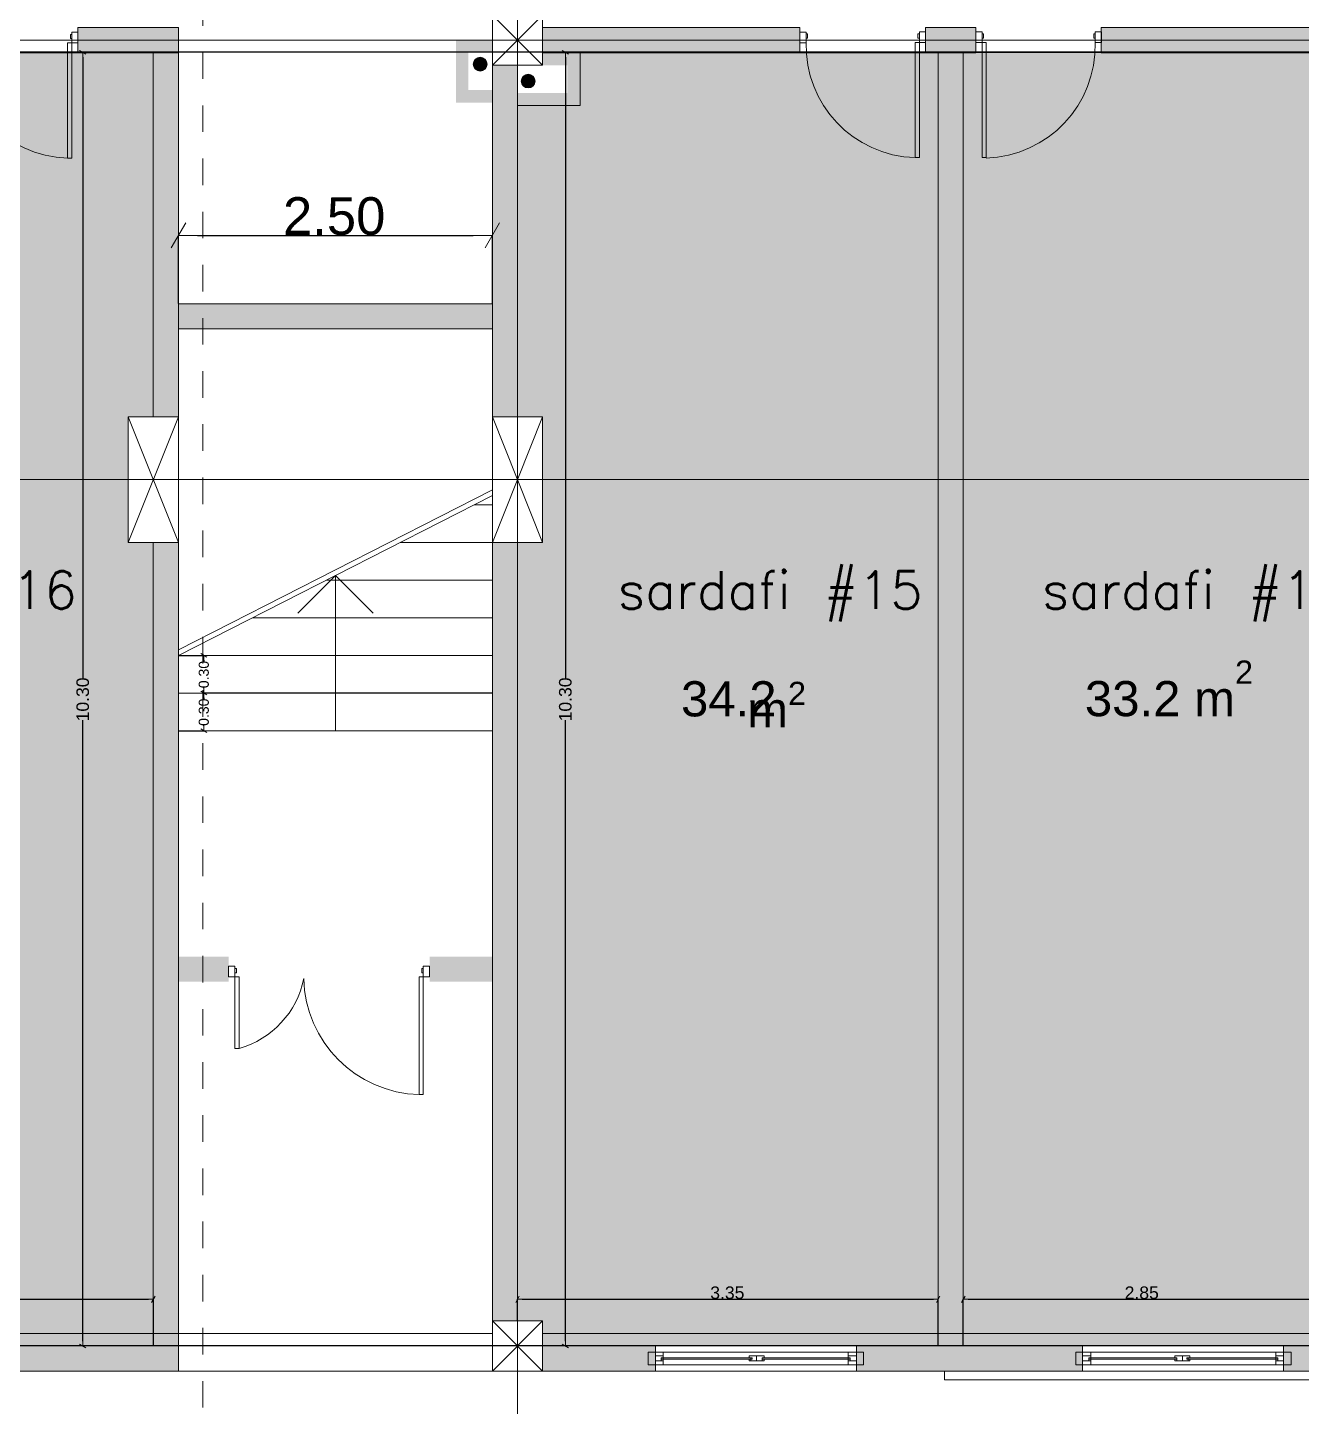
# Model space of a CAD drawing. Header units: millimetres. Extents: x 475616349 to 476941521, y 4620115302 to 4621446928.
# Drawn here: x 476747367 to 476757512, y 4620192890 to 4620203872 of the extents above; entities that cross this region are included whole.
import ezdxf

# ---------------------------------------------------------------- set-up
doc = ezdxf.new("R2010")
doc.units = ezdxf.units.MM
doc.header["$MEASUREMENT"] = 0
doc.linetypes.add('Dashed', pattern=[423.333333, 211.666667, -211.666667])
for name, color, linetype, lineweight in [('2D Drafting - General_Pen_No__1_Pen_No__7', 7, 'Continuous', 0), ('2D Drafting - General_Pen_No__1_Pen_No__7_Pen_No__7', 7, 'Continuous', 0), ('2D Drafting - General_Pen_No__250_Pen_No__7_Pen_No__154', 154, 'Continuous', 0), ('2D Drafting - General_Pen_No__250_Pen_No__7_Pen_No__250', 7, 'Continuous', 0), ('2D Drafting - General_Pen_No__250_Pen_No__7_Pen_No__7', 7, 'Continuous', 0), ('Doors_Pen_No__7_Pen_No__7', 7, 'Continuous', 0), ('Doors_Pen_No__7_Pen_No__7_Pen_No__7', 7, 'Continuous', 0), ('G-Anno-Nplt_Pen_No__4', 7, 'Continuous', 0), ('G-Anno-Nplt_Pen_No__7', 7, 'Continuous', 0), ('G-Anno-Nplt_Pen_No__8', 8, 'Continuous', 0), ('gegmebi_Pen_No__7_Pen_No__7', 7, 'Continuous', 0), ('kar-panjara_Pen_No__7_Pen_No__7_Pen_No__7', 7, 'Continuous', 0), ('New_._Pen_No__4', 7, 'Continuous', 0), ('New_2D Drafting - General_Pen_No__250_Pen_No__7', 7, 'Continuous', 0), ('New_a-iataki_Pen_No__5_Pen_No__5_Pen_No__4', 7, 'Continuous', 0), ('New_reg_nak_Pen_No__7', 7, 'Continuous', 0), ('New_shenobebi_Pen_No__1', 1, 'Continuous', 0), ('New_shenobebi_Pen_No__7', 7, 'Continuous', 0), ('New_Structural - Bearing_Pen_No__250', 7, 'Continuous', 0), ('shaxtebi da milebi_Pen_No__1_Pen_No__1_Pen_No__1', 1, 'Continuous', 0), ('zoma_Pen_No__5_Pen_No__5', 5, 'Continuous', 0)]:
    doc.layers.add(name, color=color, linetype=linetype, lineweight=lineweight)
doc.layers.add('zoma', color=7, linetype='Continuous')
doc.styles.add('GENERATED_STYLE_1', font='arial.ttf')
doc.styles.add('GENERATED_STYLE_2', font='arial.ttf')
doc.dimstyles.new('GENERATED_STYLE__29', dxfattribs={"dimtxt": 80.000001, "dimasz": 38, "dimexe": 0.18, "dimexo": 3, "dimgap": 0.09, "dimtad": 1, "dimlfac": 0.001, "dimzin": 0, "dimdsep": 46, "dimtxsty": 'GENERATED_STYLE_2', "dimblk": 'ARROWHEAD_2', "dimblk1": 'ARROWHEAD_2', "dimblk2": 'ARROWHEAD_2', "dimcen": 0.09, "dimclrd": 142, "dimclre": 142, "dimclrt": 142, "dimadec": 0, "dimazin": 0, "dimtfac": 1, "dimtdec": 4, "dimtmove": 0, "dimatfit": 3, "dimfxl": 1, "dimtolj": 1, "dimtzin": 0, "dimarcsym": 0})
doc.dimstyles.new('GENERATED_STYLE__37', dxfattribs={"dimtxt": 300, "dimasz": 152, "dimexe": 0.18, "dimexo": 3, "dimgap": 0.09, "dimtad": 1, "dimtih": 1, "dimtoh": 1, "dimlfac": 0.001, "dimzin": 0, "dimdsep": 46, "dimtxsty": 'GENERATED_STYLE_2', "dimblk": 'ARROWHEAD_2', "dimblk1": 'ARROWHEAD_2', "dimblk2": 'ARROWHEAD_2', "dimcen": 0.09, "dimclrd": 7, "dimclre": 7, "dimclrt": 7, "dimadec": 0, "dimazin": 0, "dimtfac": 1, "dimtdec": 4, "dimtmove": 0, "dimatfit": 3, "dimfxl": 1, "dimtolj": 1, "dimtzin": 0, "dimarcsym": 0})
doc.dimstyles.new('GENERATED_STYLE__39', dxfattribs={"dimtxt": 100, "dimasz": 38, "dimexe": 0.18, "dimexo": 3, "dimgap": 0.09, "dimtad": 1, "dimtih": 1, "dimtoh": 1, "dimlfac": 0.001, "dimzin": 0, "dimdsep": 46, "dimtxsty": 'GENERATED_STYLE_2', "dimblk": 'ARROWHEAD_2', "dimblk1": 'ARROWHEAD_2', "dimblk2": 'ARROWHEAD_2', "dimcen": 0.09, "dimclrd": 7, "dimclre": 7, "dimclrt": 7, "dimadec": 0, "dimazin": 0, "dimtfac": 1, "dimtdec": 4, "dimtmove": 0, "dimatfit": 3, "dimfxl": 1, "dimtolj": 1, "dimtzin": 0, "dimarcsym": 0})
doc.dimstyles.new('GENERATED_STYLE__40', dxfattribs={"dimtxt": 100, "dimasz": 38, "dimexe": 0.18, "dimexo": 3, "dimgap": 0.09, "dimtad": 1, "dimlfac": 0.001, "dimzin": 0, "dimdsep": 46, "dimtxsty": 'GENERATED_STYLE_2', "dimblk": 'ARROWHEAD_2', "dimblk1": 'ARROWHEAD_2', "dimblk2": 'ARROWHEAD_2', "dimcen": 0.09, "dimclrd": 7, "dimclre": 7, "dimclrt": 7, "dimadec": 0, "dimazin": 0, "dimtfac": 1, "dimtdec": 4, "dimtmove": 0, "dimatfit": 3, "dimfxl": 1, "dimtolj": 1, "dimtzin": 0, "dimarcsym": 0})

# ---------------------------------------------------------------- blocks, each defined once
blk = doc.blocks.new('ARROWHEAD_2')
at = {"color": 0, "linetype": 'Continuous', "lineweight": 0}
for p, q in [((0, 0), (-1, 0)), ((-0.378, -0.655), (0.378, 0.655))]:
    blk.add_line(p, q, dxfattribs=at)
blk = doc.blocks.new('*D1173', base_point=(476577134, 4620325126))
at = {"layer": 'Defpoints', "color": 0, "linetype": 'Continuous', "transparency": 16777216}
for p in [(476748771, 4620198572), (476751069, 4620198572), (476748569, 4620198272)]:
    blk.add_point(p, dxfattribs=at)
at = {"layer": 'zoma', "color": 142, "linetype": 'Continuous', "lineweight": -2, "transparency": 16777216}
for p, q in [((476751066, 4620198572), (476748771, 4620198572)), ((476748771, 4620198534), (476748771, 4620198523)), ((476748771, 4620198310), (476748771, 4620198316)), ((476748572, 4620198272), (476748771, 4620198272))]:
    blk.add_line(p, q, dxfattribs=at)
at = {"layer": 'zoma', "color": 142, "linetype": 'Continuous', "lineweight": -2, "transparency": 16777216, "xscale": 38.00000000000001, "yscale": 38.00000000000001, "zscale": 38.00000000000001}
for p, rotation in [((476748771, 4620198572), 90), ((476748771, 4620198272), 270)]:
    blk.add_blockref('ARROWHEAD_2', p, dxfattribs=dict(at, rotation=rotation))
at = {"layer": 'zoma', "color": 142, "linetype": 'Continuous', "lineweight": 0, "transparency": 16777216, "insert": (476748771, 4620198419), "char_height": 80, "attachment_point": 5, "rotation": 90, "style": 'GENERATED_STYLE_2'}
blk.add_mtext('\\A1;0.30', dxfattribs=at)
blk = doc.blocks.new('*D1174', base_point=(476577134, 4620325126))
at = {"layer": 'Defpoints', "color": 0, "linetype": 'Continuous', "transparency": 16777216}
for p in [(476748569, 4620198872), (476748771, 4620198872), (476751069, 4620198572)]:
    blk.add_point(p, dxfattribs=at)
at = {"layer": 'zoma', "color": 142, "linetype": 'Continuous', "lineweight": -2, "transparency": 16777216}
for p, q in [((476748572, 4620198872), (476748771, 4620198872)), ((476748771, 4620198834), (476748771, 4620198823)), ((476748771, 4620198610), (476748771, 4620198616)), ((476751066, 4620198572), (476748771, 4620198572))]:
    blk.add_line(p, q, dxfattribs=at)
at = {"layer": 'zoma', "color": 142, "linetype": 'Continuous', "lineweight": -2, "transparency": 16777216, "xscale": 38.00000000000001, "yscale": 38.00000000000001, "zscale": 38.00000000000001}
for p, rotation in [((476748771, 4620198872), 90), ((476748771, 4620198572), 270)]:
    blk.add_blockref('ARROWHEAD_2', p, dxfattribs=dict(at, rotation=rotation))
at = {"layer": 'zoma', "color": 142, "linetype": 'Continuous', "lineweight": 0, "transparency": 16777216, "insert": (476748771, 4620198719), "char_height": 80, "attachment_point": 5, "rotation": 90, "style": 'GENERATED_STYLE_2'}
blk.add_mtext('\\A1;0.30', dxfattribs=at)
blk = doc.blocks.new('*D1814', base_point=(476577134, 4620325126))
at = {"layer": 'Defpoints', "color": 0, "linetype": 'Continuous', "transparency": 16777216}
for p in [(476751069, 4620202216), (476748569, 4620201672), (476751069, 4620201672)]:
    blk.add_point(p, dxfattribs=at)
at = {"layer": 'zoma', "color": 7, "linetype": 'Continuous', "lineweight": -2, "transparency": 16777216}
for p, q in [((476748569, 4620201675), (476748569, 4620202216)), ((476748721, 4620202216), (476750917, 4620202216)), ((476751069, 4620201675), (476751069, 4620202216))]:
    blk.add_line(p, q, dxfattribs=at)
at = {"layer": 'zoma', "color": 7, "linetype": 'Continuous', "lineweight": -2, "transparency": 16777216, "xscale": 152, "yscale": 152, "zscale": 152, "rotation": 180}
blk.add_blockref('ARROWHEAD_2', (476748569, 4620202216), dxfattribs=at)
at = {"layer": 'zoma', "color": 7, "linetype": 'Continuous', "lineweight": -2, "transparency": 16777216, "xscale": 152, "yscale": 152, "zscale": 152}
blk.add_blockref('ARROWHEAD_2', (476751069, 4620202216), dxfattribs=at)
at = {"layer": 'zoma', "color": 7, "linetype": 'Continuous', "lineweight": 0, "transparency": 16777216, "insert": (476749809, 4620202369), "char_height": 300, "attachment_point": 5, "style": 'GENERATED_STYLE_2'}
blk.add_mtext('\\A1;2.50', dxfattribs=at)
blk = doc.blocks.new('*D1818', base_point=(476577134, 4620325126))
at = {"layer": 'Defpoints', "color": 0, "linetype": 'Continuous', "transparency": 16777216}
for p in [(476748369, 4620193744), (476744469, 4620193572), (476748369, 4620193372)]:
    blk.add_point(p, dxfattribs=at)
at = {"layer": 'zoma', "color": 7, "linetype": 'Continuous', "lineweight": -2, "transparency": 16777216}
for p, q in [((476744469, 4620193575), (476744469, 4620193744)), ((476744507, 4620193744), (476748331, 4620193744)), ((476748369, 4620193375), (476748369, 4620193744))]:
    blk.add_line(p, q, dxfattribs=at)
at = {"layer": 'zoma', "color": 7, "linetype": 'Continuous', "lineweight": -2, "transparency": 16777216, "xscale": 38.00000000000001, "yscale": 38.00000000000001, "zscale": 38.00000000000001, "rotation": 180}
blk.add_blockref('ARROWHEAD_2', (476744469, 4620193744), dxfattribs=at)
at = {"layer": 'zoma', "color": 7, "linetype": 'Continuous', "lineweight": -2, "transparency": 16777216, "xscale": 38.00000000000001, "yscale": 38.00000000000001, "zscale": 38.00000000000001}
blk.add_blockref('ARROWHEAD_2', (476748369, 4620193744), dxfattribs=at)
at = {"layer": 'zoma', "color": 7, "linetype": 'Continuous', "lineweight": 0, "transparency": 16777216, "insert": (476746415, 4620193795), "char_height": 100, "attachment_point": 5, "style": 'GENERATED_STYLE_2'}
blk.add_mtext('\\A1;3.90', dxfattribs=at)
blk = doc.blocks.new('*D1819', base_point=(476577134, 4620325126))
at = {"layer": 'Defpoints', "color": 0, "linetype": 'Continuous', "transparency": 16777216}
for p in [(476754619, 4620193744), (476751269, 4620193572), (476754619, 4620193372)]:
    blk.add_point(p, dxfattribs=at)
at = {"layer": 'zoma', "color": 7, "linetype": 'Continuous', "lineweight": -2, "transparency": 16777216}
for p, q in [((476751269, 4620193575), (476751269, 4620193744)), ((476751307, 4620193744), (476754581, 4620193744)), ((476754619, 4620193375), (476754619, 4620193744))]:
    blk.add_line(p, q, dxfattribs=at)
at = {"layer": 'zoma', "color": 7, "linetype": 'Continuous', "lineweight": -2, "transparency": 16777216, "xscale": 38.00000000000001, "yscale": 38.00000000000001, "zscale": 38.00000000000001, "rotation": 180}
blk.add_blockref('ARROWHEAD_2', (476751269, 4620193744), dxfattribs=at)
at = {"layer": 'zoma', "color": 7, "linetype": 'Continuous', "lineweight": -2, "transparency": 16777216, "xscale": 38.00000000000001, "yscale": 38.00000000000001, "zscale": 38.00000000000001}
blk.add_blockref('ARROWHEAD_2', (476754619, 4620193744), dxfattribs=at)
at = {"layer": 'zoma', "color": 7, "linetype": 'Continuous', "lineweight": 0, "transparency": 16777216, "insert": (476752940, 4620193795), "char_height": 100, "attachment_point": 5, "style": 'GENERATED_STYLE_2'}
blk.add_mtext('\\A1;3.35', dxfattribs=at)
blk = doc.blocks.new('*D1820', base_point=(476577134, 4620325126))
at = {"layer": 'Defpoints', "color": 0, "linetype": 'Continuous', "transparency": 16777216}
for p in [(476757667, 4620193744), (476754819, 4620193372), (476757667, 4620193372)]:
    blk.add_point(p, dxfattribs=at)
at = {"layer": 'zoma', "color": 7, "linetype": 'Continuous', "lineweight": -2, "transparency": 16777216}
for p, q in [((476754819, 4620193375), (476754819, 4620193744)), ((476754857, 4620193744), (476757629, 4620193744)), ((476757667, 4620193375), (476757667, 4620193744))]:
    blk.add_line(p, q, dxfattribs=at)
at = {"layer": 'zoma', "color": 7, "linetype": 'Continuous', "lineweight": -2, "transparency": 16777216, "xscale": 38.00000000000001, "yscale": 38.00000000000001, "zscale": 38.00000000000001, "rotation": 180}
blk.add_blockref('ARROWHEAD_2', (476754819, 4620193744), dxfattribs=at)
at = {"layer": 'zoma', "color": 7, "linetype": 'Continuous', "lineweight": -2, "transparency": 16777216, "xscale": 38.00000000000001, "yscale": 38.00000000000001, "zscale": 38.00000000000001}
blk.add_blockref('ARROWHEAD_2', (476757667, 4620193744), dxfattribs=at)
at = {"layer": 'zoma', "color": 7, "linetype": 'Continuous', "lineweight": 0, "transparency": 16777216, "insert": (476756240, 4620193795), "char_height": 100, "attachment_point": 5, "style": 'GENERATED_STYLE_2'}
blk.add_mtext('\\A1;2.85', dxfattribs=at)
blk = doc.blocks.new('*D1832', base_point=(476577134, 4620325126))
at = {"layer": 'Defpoints', "color": 0, "linetype": 'Continuous', "transparency": 16777216}
for p in [(476751650, 4620203675), (476767969, 4620203675), (476757667, 4620193372)]:
    blk.add_point(p, dxfattribs=at)
at = {"layer": 'zoma', "color": 7, "linetype": 'Continuous', "lineweight": -2, "transparency": 16777216}
for p, q in [((476767966, 4620203675), (476751650, 4620203675)), ((476751650, 4620203637), (476751650, 4620198685)), ((476751650, 4620193410), (476751650, 4620198357)), ((476757664, 4620193372), (476751650, 4620193372))]:
    blk.add_line(p, q, dxfattribs=at)
at = {"layer": 'zoma', "color": 7, "linetype": 'Continuous', "lineweight": -2, "transparency": 16777216, "xscale": 38.00000000000001, "yscale": 38.00000000000001, "zscale": 38.00000000000001}
for p, rotation in [((476751650, 4620203675), 90), ((476751650, 4620193372), 270)]:
    blk.add_blockref('ARROWHEAD_2', p, dxfattribs=dict(at, rotation=rotation))
at = {"layer": 'zoma', "color": 7, "linetype": 'Continuous', "lineweight": 0, "transparency": 16777216, "insert": (476751650, 4620198521), "char_height": 100, "attachment_point": 5, "rotation": 90, "style": 'GENERATED_STYLE_2'}
blk.add_mtext('\\A1;10.30', dxfattribs=at)
blk = doc.blocks.new('*D1833', base_point=(476577134, 4620325126))
at = {"layer": 'Defpoints', "color": 0, "linetype": 'Continuous', "transparency": 16777216}
for p in [(476747807, 4620203675), (476767969, 4620203675), (476757667, 4620193372)]:
    blk.add_point(p, dxfattribs=at)
at = {"layer": 'zoma', "color": 7, "linetype": 'Continuous', "lineweight": -2, "transparency": 16777216}
for p, q in [((476767966, 4620203675), (476747807, 4620203675)), ((476747807, 4620203637), (476747807, 4620198685)), ((476747807, 4620193410), (476747807, 4620198357)), ((476757664, 4620193372), (476747807, 4620193372))]:
    blk.add_line(p, q, dxfattribs=at)
at = {"layer": 'zoma', "color": 7, "linetype": 'Continuous', "lineweight": -2, "transparency": 16777216, "xscale": 38.00000000000001, "yscale": 38.00000000000001, "zscale": 38.00000000000001}
for p, rotation in [((476747807, 4620203675), 90), ((476747807, 4620193372), 270)]:
    blk.add_blockref('ARROWHEAD_2', p, dxfattribs=dict(at, rotation=rotation))
at = {"layer": 'zoma', "color": 7, "linetype": 'Continuous', "lineweight": 0, "transparency": 16777216, "insert": (476747807, 4620198521), "char_height": 100, "attachment_point": 5, "rotation": 90, "style": 'GENERATED_STYLE_2'}
blk.add_mtext('\\A1;10.30', dxfattribs=at)
blk = doc.blocks.new('*D1834', base_point=(476577134, 4620325126))
at = {"layer": 'Defpoints', "color": 0, "linetype": 'Continuous', "transparency": 16777216}
for p in [(476743637, 4620203675), (476767969, 4620203675), (476757667, 4620193372)]:
    blk.add_point(p, dxfattribs=at)
at = {"layer": 'zoma', "color": 7, "linetype": 'Continuous', "lineweight": -2, "transparency": 16777216}
for p, q in [((476767966, 4620203675), (476743637, 4620203675)), ((476743637, 4620203637), (476743637, 4620198685)), ((476743637, 4620193410), (476743637, 4620198357)), ((476757664, 4620193372), (476743637, 4620193372))]:
    blk.add_line(p, q, dxfattribs=at)
at = {"layer": 'zoma', "color": 7, "linetype": 'Continuous', "lineweight": -2, "transparency": 16777216, "xscale": 38.00000000000001, "yscale": 38.00000000000001, "zscale": 38.00000000000001}
for p, rotation in [((476743637, 4620203675), 90), ((476743637, 4620193372), 270)]:
    blk.add_blockref('ARROWHEAD_2', p, dxfattribs=dict(at, rotation=rotation))
at = {"layer": 'zoma', "color": 7, "linetype": 'Continuous', "lineweight": 0, "transparency": 16777216, "insert": (476743637, 4620198521), "char_height": 100, "attachment_point": 5, "rotation": 90, "style": 'GENERATED_STYLE_2'}
blk.add_mtext('\\A1;10.30', dxfattribs=at)
blk = doc.blocks.new('*D1835', base_point=(476577134, 4620325126))
at = {"layer": 'Defpoints', "color": 0, "linetype": 'Continuous', "transparency": 16777216}
for p in [(476737917, 4620203675), (476767969, 4620203675), (476757667, 4620193372)]:
    blk.add_point(p, dxfattribs=at)
at = {"layer": 'zoma', "color": 7, "linetype": 'Continuous', "lineweight": -2, "transparency": 16777216}
for p, q in [((476767966, 4620203675), (476737917, 4620203675)), ((476737917, 4620203637), (476737917, 4620198685)), ((476737917, 4620193410), (476737917, 4620198357)), ((476757664, 4620193372), (476737917, 4620193372))]:
    blk.add_line(p, q, dxfattribs=at)
at = {"layer": 'zoma', "color": 7, "linetype": 'Continuous', "lineweight": -2, "transparency": 16777216, "xscale": 38.00000000000001, "yscale": 38.00000000000001, "zscale": 38.00000000000001}
for p, rotation in [((476737917, 4620203675), 90), ((476737917, 4620193372), 270)]:
    blk.add_blockref('ARROWHEAD_2', p, dxfattribs=dict(at, rotation=rotation))
at = {"layer": 'zoma', "color": 7, "linetype": 'Continuous', "lineweight": 0, "transparency": 16777216, "insert": (476737917, 4620198521), "char_height": 100, "attachment_point": 5, "rotation": 90, "style": 'GENERATED_STYLE_2'}
blk.add_mtext('\\A1;10.30', dxfattribs=at)

msp = doc.modelspace()

# ---------------------------------------------------------------- hatches: boundary and pattern name
at = {"layer": '2D Drafting - General_Pen_No__250_Pen_No__7_Pen_No__154', "linetype": 'Continuous', "lineweight": 0}
for points in [[(476747268.541, 4620193171.925), (476748568.542, 4620193171.925), (476748568.542, 4620193371.925), (476747268.541, 4620193371.925)], [(476752368.542, 4620193171.862), (476751468.542, 4620193171.862), (476751468.542, 4620193371.862), (476752368.542, 4620193371.862)], [(476755768.54, 4620193171.921), (476753968.544, 4620193171.921), (476753968.544, 4620193371.921), (476755768.54, 4620193371.921)], [(476757968.542, 4620193171.862), (476757368.542, 4620193171.862), (476757368.542, 4620193371.862), (476757968.542, 4620193371.862)]]:
    msp.add_hatch(color=154, dxfattribs=at).paths.add_polyline_path(points)
at = {"layer": '2D Drafting - General_Pen_No__250_Pen_No__7_Pen_No__7', "linetype": 'Continuous', "lineweight": 0}
for points in [[(476748568.542, 4620203871.921), (476747768.542, 4620203871.921), (476747768.542, 4620203671.921), (476748568.542, 4620203671.921)], [(476753517.753, 4620203671.921), (476753517.753, 4620203871.921), (476751468.542, 4620203871.921), (476751468.542, 4620203671.921)], [(476754917.753, 4620203671.921), (476754917.753, 4620203871.921), (476754517.753, 4620203871.921), (476754517.753, 4620203671.921)], [(476757968.542, 4620203871.921), (476755917.753, 4620203871.921), (476755917.753, 4620203671.921), (476757968.542, 4620203671.921)], [(476750778.354, 4620203275.178), (476751068.542, 4620203275.178), (476751068.542, 4620203375.178), (476750878.542, 4620203375.178), (476750878.542, 4620203675.635), (476751068.542, 4620203675.635), (476751068.542, 4620203775.178), (476750778.542, 4620203775.178), (476750778.354, 4620203775.178)], [(476748568.542, 4620200771.917), (476748368.542, 4620200771.917), (476748368.542, 4620203675.178), (476748568.542, 4620203675.178)], [(476751266.92, 4620203250.903), (476751766.92, 4620203250.903), (476751766.92, 4620203671.921), (476751466.92, 4620203671.921), (476751466.92, 4620203571.921), (476751666.92, 4620203571.921), (476751666.92, 4620203351.09), (476751266.92, 4620203351.09)], [(476751068.542, 4620200771.917), (476751268.542, 4620200771.917), (476751268.542, 4620203571.921), (476751068.542, 4620203571.921)], [(476748368.542, 4620193371.921), (476748368.542, 4620199771.917), (476748568.542, 4620199771.917), (476748568.542, 4620193371.921)], [(476751068.542, 4620193571.921), (476751268.542, 4620193571.921), (476751268.542, 4620199771.917), (476751068.542, 4620199771.917)], [(476748568.542, 4620196271.921), (476748968.542, 4620196271.921), (476748968.542, 4620196471.921), (476748568.542, 4620196471.921)], [(476750568.628, 4620196271.921), (476751068.542, 4620196271.921), (476751068.542, 4620196471.921), (476750568.628, 4620196471.921)]]:
    msp.add_hatch(color=7, dxfattribs=at).paths.add_polyline_path(points)
at = {"layer": 'G-Anno-Nplt_Pen_No__7', "linetype": 'Continuous', "lineweight": 0}
msp.add_hatch(color=7, dxfattribs=at).paths.add_polyline_path([(476754618.542, 4620193371.921), (476754618.542, 4620203675.12), (476754818.542, 4620203675.12), (476754818.542, 4620193371.921)])
at = {"layer": 'G-Anno-Nplt_Pen_No__8', "linetype": 'Continuous', "lineweight": 0, "true_color": 0x202020}
for points in [[(476744468.542, 4620193571.921), (476744568.542, 4620193571.921), (476744568.542, 4620193371.921), (476748368.542, 4620193371.921), (476748368.542, 4620199771.918), (476748168.542, 4620199771.918), (476748168.542, 4620200771.917), (476748368.542, 4620200771.917), (476748368.542, 4620203671.921), (476744858.73, 4620203671.921), (476744858.73, 4620203275.178), (476744468.542, 4620203275.178), (476744468.542, 4620200471.921), (476744568.543, 4620200471.921), (476744568.543, 4620200071.921), (476744468.542, 4620200071.921)], [(476751268.542, 4620199771.917), (476751268.542, 4620193571.921), (476751468.542, 4620193571.921), (476751468.542, 4620193371.921), (476754618.542, 4620193371.921), (476754618.542, 4620203671.921), (476751766.92, 4620203671.921), (476751766.92, 4620203250.902), (476751268.542, 4620203250.902), (476751268.542, 4620200771.917), (476751468.542, 4620200771.917), (476751468.542, 4620199771.917)], [(476757968.542, 4620203675.178), (476754818.542, 4620203671.921), (476754818.542, 4620193371.862), (476757666.92, 4620193371.862), (476757666.92, 4620193372.125), (476757666.92, 4620193721.921), (476757968.542, 4620193721.921), (476757968.542, 4620194271.921), (476758068.542, 4620194271.921), (476758068.542, 4620200071.921), (476757968.542, 4620200071.921), (476757968.542, 4620200471.862), (476758068.542, 4620200471.862), (476758068.542, 4620203571.892), (476757968.542, 4620203571.862)]]:
    msp.add_hatch(color=250, dxfattribs=at).paths.add_polyline_path(points)
at = {"layer": 'New_2D Drafting - General_Pen_No__250_Pen_No__7', "linetype": 'Continuous', "lineweight": 0}
msp.add_hatch(color=7, dxfattribs=at).paths.add_polyline_path([(476751068.542, 4620201471.92), (476751068.542, 4620201671.926), (476748568.542, 4620201671.92), (476748568.542, 4620201471.92)])
at = {"layer": 'shaxtebi da milebi_Pen_No__1_Pen_No__1_Pen_No__1', "linetype": 'Continuous', "lineweight": 0}
for points in [[(476750916.92, 4620203580.179, 1), (476751026.92, 4620203580.179, 1)], [(476751353.542, 4620203391.09, 1), (476751353.542, 4620203501.09, 1)]]:
    msp.add_hatch(color=1, dxfattribs=at).paths.add_polyline_path(points)

# ---------------------------------------------------------------- linework, layer by layer
at = {"layer": '2D Drafting - General_Pen_No__1_Pen_No__7', "color": 7, "linetype": 'Continuous', "lineweight": 0}
for p, q in [((476751068.542, 4620203571.921), (476751468.542, 4620203971.921)), ((476751468.542, 4620203571.921), (476751068.542, 4620203971.921)), ((476748168.542, 4620199771.917), (476748568.542, 4620200771.917)), ((476748568.542, 4620199771.917), (476748168.542, 4620200771.917)), ((476751068.542, 4620199771.917), (476751468.542, 4620200771.917)), ((476751468.542, 4620199771.917), (476751068.542, 4620200771.917)), ((476751068.542, 4620193171.921), (476751468.542, 4620193571.921)), ((476751468.542, 4620193171.921), (476751068.542, 4620193571.921))]:
    msp.add_line(p, q, dxfattribs=at)
at = {"layer": '2D Drafting - General_Pen_No__1_Pen_No__7', "color": 7, "linetype": 'Continuous', "lineweight": 0, "flags": 128}
for points in [[(476751468.542, 4620203571.921), (476751068.542, 4620203571.921), (476751068.542, 4620203971.921), (476751468.542, 4620203971.921)], [(476748568.542, 4620199771.917), (476748168.542, 4620199771.917), (476748168.542, 4620200771.917), (476748568.542, 4620200771.917)], [(476751468.542, 4620199771.917), (476751068.542, 4620199771.917), (476751068.542, 4620200771.917), (476751468.542, 4620200771.917)], [(476751468.542, 4620193171.921), (476751068.542, 4620193171.921), (476751068.542, 4620193571.921), (476751468.542, 4620193571.921)], [(476751068.542, 4620193171.921), (476744568.542, 4620193171.921), (476744568.542, 4620193471.921), (476751068.542, 4620193471.921)], [(476757968.542, 4620193171.921), (476751468.542, 4620193171.921), (476751468.542, 4620193471.921), (476757968.542, 4620193471.921)]]:
    msp.add_lwpolyline(points, close=True, dxfattribs=at)
at = {"layer": '2D Drafting - General_Pen_No__1_Pen_No__7_Pen_No__7', "color": 7, "linetype": 'Continuous', "lineweight": 0}
for centre, start, end in [((476747710.82, 4620203725.806), 178.396194, 268.396194), ((476754460.82, 4620203729.122), 178.396194, 268.396194), ((476754975.475, 4620203725.864), 271.603806, 1.603806)]:
    msp.add_arc(centre, 893.239, start, end, dxfattribs=at)
at = {"layer": '2D Drafting - General_Pen_No__250_Pen_No__7_Pen_No__154', "color": 154, "linetype": 'Continuous', "lineweight": 0, "flags": 128}
for points in [[(476747268.541, 4620193171.925), (476748568.542, 4620193171.925), (476748568.542, 4620193371.925), (476747268.541, 4620193371.925)], [(476752368.542, 4620193171.862), (476751468.542, 4620193171.862), (476751468.542, 4620193371.862), (476752368.542, 4620193371.862)], [(476755768.54, 4620193171.921), (476753968.544, 4620193171.921), (476753968.544, 4620193371.921), (476755768.54, 4620193371.921)], [(476757968.542, 4620193171.862), (476757368.542, 4620193171.862), (476757368.542, 4620193371.862), (476757968.542, 4620193371.862)]]:
    msp.add_lwpolyline(points, close=True, dxfattribs=at)
at = {"layer": '2D Drafting - General_Pen_No__250_Pen_No__7_Pen_No__250', "color": 7, "linetype": 'Continuous', "lineweight": 0, "flags": 128}
for points in [[(476748568.542, 4620200771.917), (476748368.542, 4620200771.917), (476748368.542, 4620203675.178), (476748568.542, 4620203675.178)], [(476751068.542, 4620200771.917), (476751268.542, 4620200771.917), (476751268.542, 4620203571.921), (476751068.542, 4620203571.921)], [(476748368.542, 4620193371.921), (476748368.542, 4620199771.917), (476748568.542, 4620199771.917), (476748568.542, 4620193371.921)], [(476751068.542, 4620193571.921), (476751268.542, 4620193571.921), (476751268.542, 4620199771.917), (476751068.542, 4620199771.917)]]:
    msp.add_lwpolyline(points, close=True, dxfattribs=at)
at = {"layer": '2D Drafting - General_Pen_No__250_Pen_No__7_Pen_No__7', "color": 7, "linetype": 'Continuous', "lineweight": 0, "flags": 128}
for points in [[(476748568.542, 4620203871.921), (476747768.542, 4620203871.921), (476747768.542, 4620203671.921), (476748568.542, 4620203671.921)], [(476753517.753, 4620203671.921), (476753517.753, 4620203871.921), (476751468.542, 4620203871.921), (476751468.542, 4620203671.921)], [(476754917.753, 4620203671.921), (476754917.753, 4620203871.921), (476754517.753, 4620203871.921), (476754517.753, 4620203671.921)], [(476757968.542, 4620203871.921), (476755917.753, 4620203871.921), (476755917.753, 4620203671.921), (476757968.542, 4620203671.921)]]:
    msp.add_lwpolyline(points, close=True, dxfattribs=at)
at = {"layer": 'Doors_Pen_No__7_Pen_No__7', "color": 7, "linetype": 'Continuous', "lineweight": 0, "flags": 128}
for points in [[(476748968.542, 4620196396.034), (476749018.542, 4620196396.034), (476749018.542, 4620196311.367), (476748968.542, 4620196311.367)], [(476749018.542, 4620196378.034), (476749030.042, 4620196378.034), (476749030.042, 4620196344.701), (476749018.542, 4620196344.701)], [(476750518.239, 4620196378.034), (476750507.128, 4620196378.034), (476750507.128, 4620196344.701), (476750518.239, 4620196344.701)], [(476750568.628, 4620196396.034), (476750518.239, 4620196396.034), (476750518.239, 4620196311.367), (476750568.628, 4620196311.367)], [(476749018.542, 4620196311.367), (476749051.876, 4620196311.419), (476749051.876, 4620195741.49), (476749018.542, 4620195741.438)], [(476750518.239, 4620196311.367), (476750484.906, 4620196311.367), (476750484.906, 4620195373.478), (476750518.239, 4620195373.478)]]:
    msp.add_lwpolyline(points, close=True, dxfattribs=at)
at = {"layer": 'Doors_Pen_No__7_Pen_No__7', "color": 7, "linetype": 'Continuous', "lineweight": 0}
msp.add_arc((476748855.543, 4620196440.327), 725.892, 285.6922567, 348.6096077, dxfattribs=at)
at = {"layer": 'Doors_Pen_No__7_Pen_No__7_Pen_No__7', "color": 7, "linetype": 'Continuous', "lineweight": 0, "flags": 128}
for points in [[(476747719.153, 4620203817.473), (476747708.042, 4620203817.473), (476747708.042, 4620203784.139), (476747719.153, 4620203784.139)], [(476747768.542, 4620203835.473), (476747719.153, 4620203835.473), (476747719.153, 4620203750.806), (476747768.542, 4620203750.806)], [(476753517.753, 4620203835.531), (476753567.142, 4620203835.531), (476753567.142, 4620203750.864), (476753517.753, 4620203750.864)], [(476753579.042, 4620203820.789), (476753567.931, 4620203820.789), (476753567.931, 4620203787.455), (476753579.042, 4620203787.455)], [(476754469.153, 4620203820.789), (476754458.042, 4620203820.789), (476754458.042, 4620203787.455), (476754469.153, 4620203787.455)], [(476754518.542, 4620203838.789), (476754469.153, 4620203838.789), (476754469.153, 4620203754.122), (476754518.542, 4620203754.122)], [(476754918.542, 4620203838.789), (476754967.931, 4620203838.789), (476754967.931, 4620203754.122), (476754918.542, 4620203754.122)], [(476754967.931, 4620203820.789), (476754979.042, 4620203820.789), (476754979.042, 4620203787.455), (476754967.931, 4620203787.455)], [(476755858.042, 4620203820.789), (476755869.153, 4620203820.789), (476755869.153, 4620203787.455), (476755858.042, 4620203787.455)], [(476755918.542, 4620203838.789), (476755869.153, 4620203838.789), (476755869.153, 4620203754.122), (476755918.542, 4620203754.122)], [(476747719.153, 4620203750.806), (476747685.82, 4620203750.806), (476747685.82, 4620202832.917), (476747719.153, 4620202832.917)], [(476754469.153, 4620203754.122), (476754435.82, 4620203754.122), (476754435.82, 4620202836.233), (476754469.153, 4620202836.233)], [(476754967.931, 4620203754.122), (476755001.264, 4620203754.122), (476755001.264, 4620202836.233), (476754967.931, 4620202836.233)]]:
    msp.add_lwpolyline(points, close=True, dxfattribs=at)
at = {"layer": 'G-Anno-Nplt_Pen_No__4', "color": 7, "linetype": 'Continuous', "lineweight": 0, "flags": 128}
for points in [[(476744468.542, 4620193571.921), (476744568.542, 4620193571.921), (476744568.542, 4620193371.921), (476748368.542, 4620193371.921), (476748368.542, 4620199771.918), (476748168.542, 4620199771.918), (476748168.542, 4620200771.917), (476748368.542, 4620200771.917), (476748368.542, 4620203671.921), (476744858.73, 4620203671.921), (476744858.73, 4620203275.178), (476744468.542, 4620203275.178), (476744468.542, 4620200471.921), (476744568.543, 4620200471.921), (476744568.543, 4620200071.921), (476744468.542, 4620200071.921)], [(476751268.542, 4620199771.917), (476751268.542, 4620193571.921), (476751468.542, 4620193571.921), (476751468.542, 4620193371.921), (476754618.542, 4620193371.921), (476754618.542, 4620203671.921), (476751766.92, 4620203671.921), (476751766.92, 4620203250.902), (476751268.542, 4620203250.902), (476751268.542, 4620200771.917), (476751468.542, 4620200771.917), (476751468.542, 4620199771.917)], [(476754618.542, 4620193371.921), (476754618.542, 4620203675.12), (476754818.542, 4620203675.12), (476754818.542, 4620193371.921)], [(476757968.542, 4620203675.178), (476754818.542, 4620203671.921), (476754818.542, 4620193371.862), (476757666.92, 4620193371.862), (476757666.92, 4620193372.125), (476757666.92, 4620193721.921), (476757968.542, 4620193721.921), (476757968.542, 4620194271.921), (476758068.542, 4620194271.921), (476758068.542, 4620200071.921), (476757968.542, 4620200071.921), (476757968.542, 4620200471.862), (476758068.542, 4620200471.862), (476758068.542, 4620203571.892), (476757968.542, 4620203571.862)]]:
    msp.add_lwpolyline(points, close=True, dxfattribs=at)
at = {"layer": 'G-Anno-Nplt_Pen_No__7', "color": 7, "linetype": 'Continuous', "lineweight": 0}
msp.add_arc((476750513.476, 4620196319.657), 946.61, 181.3733964, 268.2704205, dxfattribs=at)
at = {"layer": 'gegmebi_Pen_No__7_Pen_No__7', "color": 7, "linetype": 'Continuous', "lineweight": 0, "flags": 128}
for points in [[(476749818.542, 4620198271.92), (476749818.542, 4620199508.3), (476749518.542, 4620199208.3)], [(476749818.542, 4620199508.3), (476750118.542, 4620199208.3)]]:
    msp.add_lwpolyline(points, dxfattribs=at)
at = {"layer": 'kar-panjara_Pen_No__7_Pen_No__7_Pen_No__7', "color": 7, "linetype": 'Continuous', "lineweight": 0, "flags": 128}
for points in [[(476752428.217, 4620193321.862), (476752308.217, 4620193321.862), (476752308.217, 4620193221.862), (476752428.217, 4620193221.862)], [(476753968.544, 4620193221.863), (476752368.542, 4620193221.918), (476752368.542, 4620193321.863), (476753968.544, 4620193321.808)], [(476752368.542, 4620193251.978), (476752413.542, 4620193251.978), (476752413.542, 4620193266.978), (476752413.542, 4620193276.978), (476752428.217, 4620193276.978), (476752428.217, 4620193291.978), (476752368.542, 4620193291.978)], [(476752413.542, 4620193266.978), (476753137.383, 4620193266.978), (476753137.383, 4620193276.978), (476752413.542, 4620193276.978)], [(476752428.217, 4620193251.978), (476752413.542, 4620193251.978), (476752413.542, 4620193266.978), (476752428.217, 4620193266.978)], [(476753173.114, 4620193251.978), (476753128.114, 4620193251.978), (476753128.114, 4620193266.978), (476753128.114, 4620193276.978), (476753113.114, 4620193276.978), (476753113.114, 4620193291.978), (476753173.114, 4620193291.978)], [(476753113.114, 4620193251.978), (476753128.114, 4620193251.978), (476753128.114, 4620193266.978), (476753113.114, 4620193266.978)], [(476753173.114, 4620193251.978), (476753218.114, 4620193251.978), (476753218.114, 4620193266.978), (476753218.114, 4620193276.978), (476753233.114, 4620193276.978), (476753233.114, 4620193291.978), (476753173.114, 4620193291.978)], [(476753918.114, 4620193266.978), (476753218.114, 4620193266.978), (476753218.114, 4620193276.978), (476753918.114, 4620193276.978)], [(476753233.114, 4620193251.978), (476753218.114, 4620193251.978), (476753218.114, 4620193266.978), (476753233.114, 4620193266.978)], [(476753903.114, 4620193321.862), (476754023.114, 4620193321.862), (476754023.114, 4620193221.862), (476753903.114, 4620193221.862)], [(476753968.544, 4620193251.978), (476753918.114, 4620193251.978), (476753918.114, 4620193266.978), (476753918.114, 4620193276.978), (476753903.114, 4620193276.978), (476753903.114, 4620193291.978), (476753968.544, 4620193291.978)], [(476753903.114, 4620193251.978), (476753918.114, 4620193251.978), (476753918.114, 4620193266.978), (476753903.114, 4620193266.978)], [(476755833.97, 4620193321.945), (476755713.97, 4620193321.945), (476755713.97, 4620193221.945), (476755833.97, 4620193221.945)], [(476755768.54, 4620193221.946), (476757368.542, 4620193222.001), (476757368.542, 4620193321.946), (476755768.54, 4620193321.891)], [(476755768.54, 4620193252.061), (476755818.97, 4620193252.061), (476755818.97, 4620193267.061), (476755818.97, 4620193277.061), (476755833.97, 4620193277.061), (476755833.97, 4620193292.061), (476755768.54, 4620193292.061)], [(476755818.97, 4620193267.061), (476756518.97, 4620193267.061), (476756518.97, 4620193277.061), (476755818.97, 4620193277.061)], [(476755833.97, 4620193252.061), (476755818.97, 4620193252.061), (476755818.97, 4620193267.061), (476755833.97, 4620193267.061)], [(476756563.97, 4620193252.061), (476756518.97, 4620193252.061), (476756518.97, 4620193267.061), (476756518.97, 4620193277.061), (476756503.97, 4620193277.061), (476756503.97, 4620193292.061), (476756563.97, 4620193292.061)], [(476756503.97, 4620193252.061), (476756518.97, 4620193252.061), (476756518.97, 4620193267.061), (476756503.97, 4620193267.061)], [(476756563.97, 4620193252.061), (476756608.97, 4620193252.061), (476756608.97, 4620193267.061), (476756608.97, 4620193277.061), (476756623.97, 4620193277.061), (476756623.97, 4620193292.061), (476756563.97, 4620193292.061)], [(476757323.542, 4620193267.061), (476756599.702, 4620193267.061), (476756599.702, 4620193277.061), (476757323.542, 4620193277.061)], [(476756623.97, 4620193252.061), (476756608.97, 4620193252.061), (476756608.97, 4620193267.061), (476756623.97, 4620193267.061)], [(476757308.868, 4620193321.945), (476757428.868, 4620193321.945), (476757428.868, 4620193221.945), (476757308.868, 4620193221.945)], [(476757368.542, 4620193252.061), (476757323.542, 4620193252.061), (476757323.542, 4620193267.061), (476757323.542, 4620193277.061), (476757308.868, 4620193277.061), (476757308.868, 4620193292.061), (476757368.542, 4620193292.061)], [(476757308.868, 4620193252.061), (476757323.542, 4620193252.061), (476757323.542, 4620193267.061), (476757308.868, 4620193267.061)]]:
    msp.add_lwpolyline(points, close=True, dxfattribs=at)
at = {"layer": 'New_2D Drafting - General_Pen_No__250_Pen_No__7', "color": 7, "linetype": 'Continuous', "lineweight": 0, "flags": 128}
msp.add_lwpolyline([(476751068.542, 4620201471.92), (476751068.542, 4620201671.926), (476748568.542, 4620201671.92), (476748568.542, 4620201471.92)], close=True, dxfattribs=at)
at = {"layer": 'New_reg_nak_Pen_No__7', "color": 7, "linetype": 'Continuous', "lineweight": 0, "flags": 128}
msp.add_lwpolyline([(476761668.35, 4620193871.921), (476761668.35, 4620193801.921), (476758438.542, 4620193801.921), (476758438.542, 4620193101.921), (476754668.734, 4620193101.921), (476754668.734, 4620193171.921)], dxfattribs=at)
at = {"layer": 'New_shenobebi_Pen_No__1', "color": 1, "linetype": 'Dashed', "lineweight": 0}
msp.add_lwpolyline([(476748763.158, 4620190340.291), (476748763.158, 4620215169.157)], dxfattribs=at)
at = {"layer": 'New_shenobebi_Pen_No__7', "color": 7, "linetype": 'Continuous', "lineweight": 0}
for points in [[(476750336.354, 4620199771.92), (476751068.542, 4620199771.92), (476751068.542, 4620200071.92), (476750925.625, 4620200071.92)], [(476751068.542, 4620199471.92), (476751068.542, 4620199771.92), (476750336.354, 4620199771.92)], [(476751068.542, 4620199171.92), (476751068.542, 4620199471.92), (476749747.083, 4620199471.92)], [(476748568.542, 4620199171.92), (476748568.542, 4620198871.92), (476751068.542, 4620198871.92), (476751068.542, 4620199171.92), (476749157.813, 4620199171.92)]]:
    msp.add_lwpolyline(points, dxfattribs=at)
for points in [[(476751068.542, 4620198871.92), (476748568.542, 4620198871.92), (476748568.542, 4620198571.92), (476751068.542, 4620198571.92)], [(476751068.542, 4620198571.92), (476748568.542, 4620198571.92), (476748568.542, 4620198271.92), (476751068.542, 4620198271.92)]]:
    msp.add_lwpolyline(points, close=True, dxfattribs=at)
at = {"layer": 'New_Structural - Bearing_Pen_No__250', "color": 7, "linetype": 'Continuous', "lineweight": 0}
for p, q in [((476751068.542, 4620200189.565), (476748568.542, 4620198916.805)), ((476751068.542, 4620200144.68), (476748568.542, 4620198871.92))]:
    msp.add_line(p, q, dxfattribs=at)
at = {"layer": 'shaxtebi da milebi_Pen_No__1_Pen_No__1_Pen_No__1', "color": 1, "linetype": 'Continuous', "lineweight": 0, "flags": 128}
for points in [[(476750916.92, 4620203580.179, -1), (476751026.92, 4620203580.179, -1)], [(476751353.542, 4620203391.09, -1), (476751353.542, 4620203501.09, -1)]]:
    msp.add_lwpolyline(points, format="xyb", close=True, dxfattribs=at)
at = {"layer": 'zoma_Pen_No__5_Pen_No__5', "color": 5, "linetype": 'Continuous', "lineweight": 0}
for p, q in [((476751268.542, 4620214381.518), (476751268.542, 4620189670.712)), ((476733387.992, 4620203771.921), (476783274.372, 4620203771.921)), ((476733387.992, 4620203771.921), (476783274.372, 4620203771.921)), ((476782949.093, 4620203771.921), (476754096.013, 4620203771.921)), ((476733387.992, 4620200271.921), (476783274.372, 4620200271.921)), ((476733387.992, 4620200271.921), (476783274.372, 4620200271.921)), ((476782949.093, 4620200271.921), (476754096.013, 4620200271.921)), ((476733387.992, 4620193371.921), (476783274.372, 4620193371.921)), ((476733387.992, 4620193371.921), (476783274.372, 4620193371.921)), ((476782949.093, 4620193371.921), (476754096.013, 4620193371.921))]:
    msp.add_line(p, q, dxfattribs=at)

# ---------------------------------------------------------------- texts
at = {"layer": 'G-Anno-Nplt_Pen_No__4', "color": 7, "lineweight": 0, "char_height": 280, "attachment_point": 7, "style": 'GENERATED_STYLE_1'}
for s, insert in [('{\\fArial|b0|i0|c0|p34;33.2 m{\\H0.66x;\\S2^  ;}}', (476755787.182, 4620198383.52)), ('{\\fArial|b0|i0|c0|p34;34.2}', (476752571.061, 4620198381.921))]:
    msp.add_mtext(s, dxfattribs=dict(at, insert=insert))
at = {"layer": 'New_._Pen_No__4', "color": 7, "linetype": 'Continuous', "lineweight": 0, "insert": (476753097.574, 4620198661.282), "char_height": 280, "attachment_point": 1, "style": 'GENERATED_STYLE_1'}
msp.add_mtext('\\A1;{\\pql;\\fArial|b0|i0|c0|p34;m\\fArial|b0|i0|c0|p34;\\A1{\\H.66x;\\S2^  ;}}', dxfattribs=at)
at = {"layer": 'New_a-iataki_Pen_No__5_Pen_No__5_Pen_No__4', "color": 7, "linetype": 'Continuous', "lineweight": 0, "char_height": 300, "attachment_point": 3}
for s, insert in [('\\A1;{\\pqr;\\Ftxt.shx;sardafi \\Ftxt.shx;#16}', (476747759.445, 4620199541.333)), ('\\A1;{\\pqr;\\Ftxt.shx;sardafi \\Ftxt.shx;#15}', (476754494.7, 4620199541.333)), ('\\A1;{\\pqr;\\Ftxt.shx;sardafi \\Ftxt.shx;#14}', (476757872.226, 4620199541.333))]:
    msp.add_mtext(s, dxfattribs=dict(at, insert=insert))

# ---------------------------------------------------------------- dimensions: what is measured, and where the dimension line sits
at = {"layer": 'zoma', "color": 7, "linetype": 'Continuous', "lineweight": 0}
for base, picture, middle in [((476737916.681, 4620203675.178), '*D1835', (476737916.681, 4620198520.655)), ((476743637.152, 4620203675.178), '*D1834', (476743637.152, 4620198520.655)), ((476747807.419, 4620203675.178), '*D1833', (476747807.419, 4620198520.655)), ((476751650.179, 4620203675.178), '*D1832', (476751650.179, 4620198520.655))]:
    dim = msp.add_linear_dim(base=base, p1=(476757666.92, 4620193372.073), p2=(476767968.542, 4620203675.178), angle=90, dimstyle='GENERATED_STYLE__40', dxfattribs=at)
    dim.commit()
    dim.dimension.update_dxf_attribs({"geometry": picture, "text_midpoint": middle, "dimtype": 160, "text_rotation": 90})
for base, p1, p2, dimstyle, picture, middle in [((476751068.542, 4620202215.991), (476748568.542, 4620201671.92), (476751068.542, 4620201671.926), 'GENERATED_STYLE__37', '*D1814', (476749809.103, 4620202215.991)), ((476748368.542, 4620193743.506), (476744468.542, 4620193571.921), (476748368.542, 4620193371.921), 'GENERATED_STYLE__39', '*D1818', (476746415.396, 4620193743.506)), ((476754618.542, 4620193743.506), (476751268.542, 4620193571.921), (476754618.542, 4620193371.921), 'GENERATED_STYLE__39', '*D1819', (476752940.396, 4620193743.506)), ((476757666.92, 4620193743.506), (476754818.542, 4620193371.921), (476757666.92, 4620193372.073), 'GENERATED_STYLE__39', '*D1820', (476756239.585, 4620193743.506))]:
    dim = msp.add_linear_dim(base=base, p1=p1, p2=p2, dimstyle=dimstyle, dxfattribs=at)
    dim.commit()
    dim.dimension.update_dxf_attribs({"geometry": picture, "text_midpoint": middle, "dimtype": 160})
at = {"layer": 'zoma', "color": 142, "linetype": 'Continuous', "lineweight": 0}
for base, p1, p2, picture, middle in [((476748771.288, 4620198871.92), (476751068.542, 4620198571.92), (476748568.542, 4620198871.92), '*D1174', (476748771.288, 4620198719.403)), ((476748771.288, 4620198571.92), (476748568.542, 4620198271.92), (476751068.542, 4620198571.92), '*D1173', (476748771.288, 4620198419.403))]:
    dim = msp.add_linear_dim(base=base, p1=p1, p2=p2, angle=90, dimstyle='GENERATED_STYLE__29', dxfattribs=at)
    dim.commit()
    dim.dimension.update_dxf_attribs({"geometry": picture, "text_midpoint": middle, "dimtype": 160, "text_rotation": 90})

doc.saveas('drawing.dxf')
